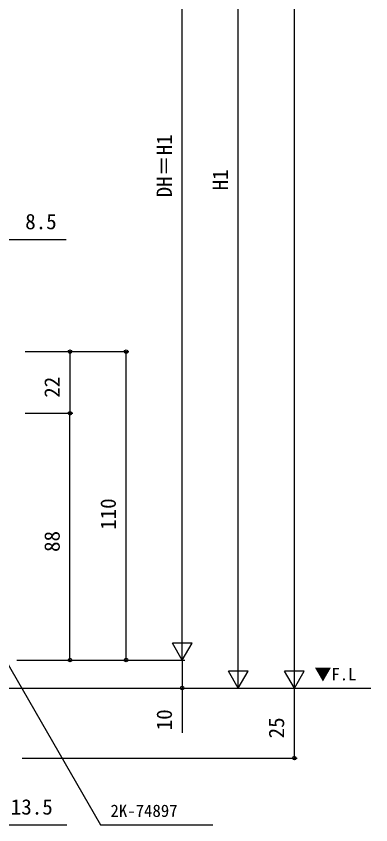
# Model space of a CAD drawing. Units: millimetres, scale not verified. Extents: x -437 to 438, y -681 to 679.
# Drawn here: x -250.9 to -124.4, y -122.2 to 166.3 of the extents above; entities that cross this region are included whole.
import ezdxf
from ezdxf.enums import TextEntityAlignment as Align

# ---------------------------------------------------------------- set-up
doc = ezdxf.new("R2010")
doc.units = ezdxf.units.MM
doc.header["$LTSCALE"] = 4
for name, color, linetype in [('0-1_USER1', 3, 'Continuous'), ('0-3_YKK_12', 2, 'Continuous'), ('0-6_YKK_D', 6, 'Continuous')]:
    doc.layers.add(name, color=color, linetype=linetype)
doc.styles.add('ＭＳ ゴシック', font='')
doc.styles.get('ＭＳ ゴシック').set_extended_font_data('MS Gothic')

msp = doc.modelspace()

# ---------------------------------------------------------------- linework, layer by layer
at = {"layer": '0-3_YKK_12'}
msp.add_line((-272.7, -73.4), (-124.445, -73.4), dxfattribs=at)
at = {"layer": '0-6_YKK_D'}
for p, q in [((-151.697, -66.4), (-151.697, 556.8)), ((-191.697, -56.405), (-191.697, 295.797)), ((-171.697, -66.4), (-171.697, 285.796)), ((-247.7, 46.6), (-230.701, 46.6)), ((-247.7, 46.6), (-210.701, 46.6)), ((-231.701, 46.6), (-231.701, 24.6)), ((-211.701, -63.405), (-211.701, 46.6)), ((-247.7, 24.6), (-230.701, 24.6)), ((-247.7, 24.6), (-230.701, 24.6)), ((-231.701, -63.405), (-231.701, 24.6)), ((-191.697, -63.405), (-191.697, -51.28)), ((-191.697, -63.405), (-195.197, -57.343)), ((-188.197, -57.343), (-195.197, -57.343)), ((-191.697, -63.405), (-188.197, -57.343)), ((-250.7, -63.405), (-230.701, -63.405)), ((-250.7, -63.405), (-210.701, -63.405)), ((-250.7, -63.405), (-190.697, -63.405)), ((-250.7, -63.405), (-190.697, -63.405)), ((-171.697, -73.4), (-171.697, -61.276)), ((-151.697, -73.4), (-151.697, -61.276)), ((-171.697, -73.4), (-175.197, -67.338)), ((-168.197, -67.338), (-175.197, -67.338)), ((-171.697, -73.4), (-168.197, -67.338)), ((-151.697, -73.4), (-155.197, -67.338)), ((-148.197, -67.338), (-155.197, -67.338)), ((-151.697, -73.4), (-148.197, -67.338)), ((-200.073, -73.4), (-190.697, -73.4)), ((-200.073, -73.4), (-170.697, -73.4)), ((-200.073, -73.4), (-150.697, -73.4)), ((-198.698, -73.4), (-150.697, -73.4)), ((-151.697, -98.4), (-151.697, -73.4)), ((-248.7, -98.4), (-150.697, -98.4))]:
    msp.add_line(p, q, dxfattribs=at)
for points in [[(-260.2, 86.6), (-251.7, 86.6), (-233.09, 86.6)], [(-260.5, -53.564), (-259.225, -55.773), (-220.873, -122.2), (-180.794, -122.2)], [(-191.697, -63.405), (-191.697, -73.4), (-191.697, -89.325)], [(-269.7, -122.2), (-256.2, -122.2), (-232.775, -122.2)]]:
    msp.add_lwpolyline(points, dxfattribs=at)
for centre in [(-231.701, 46.6), (-211.701, 46.6), (-231.701, 24.6), (-231.701, 24.6), (-231.701, -63.405), (-211.701, -63.405), (-191.697, -73.4), (-151.697, -98.4)]:
    msp.add_circle(centre, 0.637, dxfattribs=at)

# ---------------------------------------------------------------- texts
at = {"layer": '0-1_USER1', "style": 'ＭＳ ゴシック'}
msp.add_text('▼F.L', height=4.399, dxfattribs=at).set_placement((-144.518, -71.995), align=Align.BOTTOM_LEFT)
at = {"layer": '0-6_YKK_D', "style": 'ＭＳ ゴシック'}
for s, p in [('DH＝H1', (-193.697, 101.649)), ('H1', (-173.697, 104.116)), ('22', (-233.701, 30.145)), ('110', (-213.701, -16.968)), ('88', (-233.701, -24.857)), ('10', (-193.697, -88.476)), ('25', (-153.697, -91.355))]:
    msp.add_text(s, height=5.499, rotation=90, dxfattribs=at).set_placement(p, align=Align.BOTTOM_LEFT)
for s, height, p in [('8.5', 5.499, (-247.661, 88.6)), ('13.5', 5.499, (-252.801, -120.2)), ('2K-74897', 4.399, (-217.266, -120.7))]:
    msp.add_text(s, height=height, dxfattribs=at).set_placement(p, align=Align.BOTTOM_LEFT)

doc.saveas('drawing.dxf')
